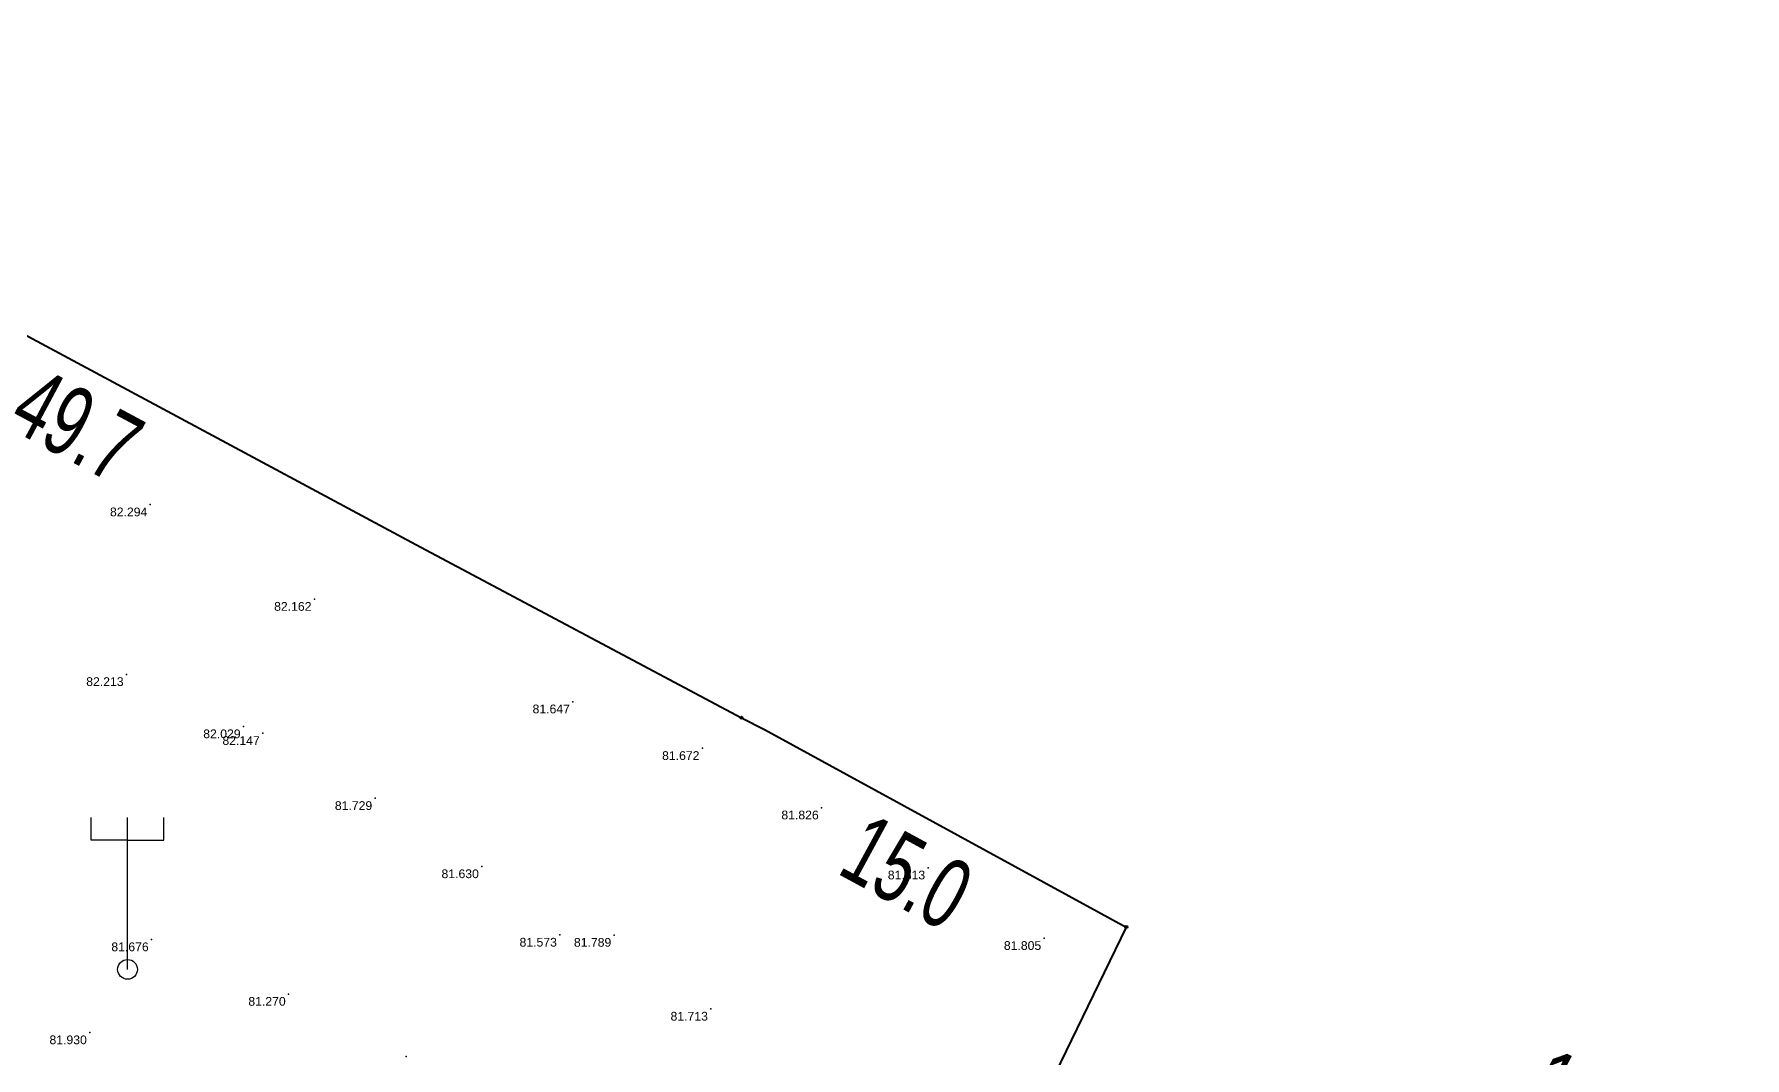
# Model space of a CAD drawing. Header units: millimetres. Extents: x 706139 to 707011, y 753722 to 954403.
# Drawn here: x 706868.5 to 706927.2, y 953887.4 to 953922.5 of the extents above; entities that cross this region are included whole.
import ezdxf
from ezdxf.enums import TextEntityAlignment as Align

# ---------------------------------------------------------------- set-up
doc = ezdxf.new("R2010")
doc.units = ezdxf.units.MM
doc.linetypes.add('SOLID_LINE', pattern=[0])
doc.layers.add('BD', color=1, linetype='Continuous', lineweight=40)
doc.layers.add('BD SYMBOL', color=7, linetype='Continuous', lineweight=30)
for name, color, linetype in [('dim', 7, 'Continuous'), ('EP SYMBOL', 7, 'Continuous'), ('Height', 7, 'Continuous')]:
    doc.layers.add(name, color=color, linetype=linetype)
doc.styles.add('DIM', font='ARIALN.TTF', dxfattribs={"width": 0.8, "height": 2.4})
doc.styles.get("Standard").update_dxf_attribs({"font": 'arial.ttf'})
doc.dimstyles.get("Standard").update_dxf_attribs({"dimtxt": 0.18, "dimasz": 0.18, "dimexe": 0.18, "dimexo": 0.0625, "dimgap": 0.09, "dimtad": 0, "dimtih": 1, "dimtoh": 1, "dimdec": 4, "dimzin": 0, "dimdsep": 46, "dimtxsty": 'Standard', "dimcen": 0.09, "dimadec": 0, "dimazin": 0, "dimtfac": 1, "dimtdec": 4, "dimtofl": 0, "dimtmove": 0, "dimatfit": 3, "dimfxl": 1, "dimtolj": 1, "dimtzin": 0, "dimarcsym": 0})

# ---------------------------------------------------------------- blocks, each defined once
blk = doc.blocks.new('BD')
at = {"linetype": 'ByBlock'}
for p, q in [((-0.037, -0.034), (0.037, 0.034)), ((-0.035, 0.035), (0.035, -0.035))]:
    blk.add_line(p, q, dxfattribs=at)
blk.add_circle((0, 0), 0.05)
blk.add_point((0, 0))
blk = doc.blocks.new('EP')
at = {"color": 6}
for p, q in [((-0.415, 1.477), (-0.415, 1.736)), ((0, 1.477), (0, 1.736)), ((0.415, 1.477), (0.415, 1.736)), ((0, 1.477), (-0.415, 1.477)), ((0, 0), (0, 1.477)), ((0, 1.477), (0.415, 1.477))]:
    blk.add_line(p, q, dxfattribs=at)
blk.add_circle((0, 0), 0.113, dxfattribs=at)
blk = doc.blocks.new('*D394')
at = {"layer": 'Defpoints', "color": 0, "transparency": 16777216}
for p in [(708164.537, 953857.739), (708163.606, 953855.964), (708176.004, 953849.461)]:
    blk.add_point(p, dxfattribs=at)
at = {"layer": 'dim', "color": 0, "transparency": 16777216, "insert": (708170.736, 953854.487), "char_height": 2.4, "attachment_point": 5, "rotation": 332.32209, "style": 'DIM'}
blk.add_mtext('\\A1;14.0', dxfattribs=at)
blk = doc.blocks.new('*D397')
at = {"layer": 'Defpoints', "color": 0, "transparency": 16777216}
for p in [(708154.781, 953860.643), (708156.42, 953859.847), (708147.388, 953845.42)]:
    blk.add_point(p, dxfattribs=at)
at = {"layer": 'dim', "color": 0, "transparency": 16777216, "insert": (708152.723, 953852.236), "char_height": 2.4, "attachment_point": 5, "rotation": 64.09662, "style": 'DIM'}
blk.add_mtext('\\A1;16.9', dxfattribs=at)
blk = doc.blocks.new('*D400')
at = {"layer": 'Defpoints', "color": 0, "transparency": 16777216}
for p in [(708097.79, 953891.277), (708141.576, 953867.822), (708140.663, 953866.117)]:
    blk.add_point(p, dxfattribs=at)
at = {"layer": 'dim', "color": 0, "transparency": 16777216, "insert": (708118.77, 953877.845), "char_height": 2.4, "attachment_point": 5, "rotation": 331.82323, "style": 'DIM'}
blk.add_mtext('\\A1;49.7', dxfattribs=at)
blk = doc.blocks.new('*D401')
at = {"layer": 'Defpoints', "color": 0, "transparency": 16777216}
for p in [(708141.576, 953867.822), (708154.781, 953860.643), (708153.852, 953858.935)]:
    blk.add_point(p, dxfattribs=at)
at = {"layer": 'dim', "color": 0, "transparency": 16777216, "insert": (708147.25, 953862.524), "char_height": 2.4, "attachment_point": 5, "rotation": 331.46894, "style": 'DIM'}
blk.add_mtext('\\A1;15.0', dxfattribs=at)
blk = doc.blocks.new('FGHFGH')
at = {"layer": 'BD'}
for p, q in [((708097.78974, 953891.2772), (708130.40374, 953873.7682)), ((708130.40374, 953873.7682), (708141.57574, 953867.8222)), ((708141.57574, 953867.8222), (708142.36874, 953867.4212)), ((708142.36874, 953867.4212), (708154.78074, 953860.6432)), ((708154.78074, 953860.6432), (708147.38774, 953845.4202))]:
    blk.add_line(p, q, dxfattribs=at)
at = {"layer": 'BD SYMBOL'}
for p in [(708141.57574, 953867.8222, 82.606), (708154.78074, 953860.6432, 82.897)]:
    blk.add_blockref('BD', p, dxfattribs=at)
at = {"layer": 'EP SYMBOL', "xscale": 3, "yscale": 3, "zscale": 3}
blk.add_blockref('EP', (708120.50774, 953859.1882, 81.981), dxfattribs=at)
at = {"layer": 'dim'}
for p1, p2, distance, picture, middle in [((708097.78974, 953891.2772), (708141.57574, 953867.8222), -1.93399, '*D400', (708118.76952, 953877.8449)), ((708141.57574, 953867.8222), (708154.78074, 953860.6432), -1.94437, '*D401', (708147.24954, 953862.52446)), ((708147.38774, 953845.4202), (708154.78074, 953860.6432), -1.82211, '*D397', (708152.72328, 953852.23571)), ((708176.00374, 953849.4612), (708163.60574, 953855.9642), -2.00408, '*D394', (708170.73564, 953854.48747))]:
    dim = blk.add_aligned_dim(p1=p1, p2=p2, distance=distance, dimstyle='Standard', dxfattribs=at)
    dim.commit()
    dim.dimension.update_dxf_attribs({"geometry": picture, "text_midpoint": middle})

msp = doc.modelspace()

# ---------------------------------------------------------------- linework, layer by layer
at = {"color": 0, "linetype": 'SOLID_LINE'}
for p in [(706872.4661, 953906.3509, 82.2941), (706872.4661, 953906.3509, 82.2941), (706878.0988, 953903.1093, 82.1618), (706878.0988, 953903.1093, 82.1618), (706871.6514, 953900.5289, 82.2128), (706871.6514, 953900.5289, 82.2128), (706886.9677, 953899.591, 81.6474), (706886.9677, 953899.591, 81.6474), (706875.6669, 953898.7376, 82.0289), (706875.6669, 953898.7376, 82.0289), (706876.3247, 953898.5066, 82.1471), (706876.3247, 953898.5066, 82.1471), (706891.4122, 953897.9911, 81.6724), (706891.4122, 953897.9911, 81.6724), (706880.1831, 953896.2754, 81.7291), (706880.1831, 953896.2754, 81.7291), (706895.5053, 953895.952, 81.8258), (706895.5053, 953895.952, 81.8258), (706883.8427, 953893.9358, 81.6296), (706883.8427, 953893.9358, 81.6296), (706899.1574, 953893.8928, 81.813), (706899.1574, 953893.8928, 81.813), (706872.5134, 953891.4278, 81.6755), (706872.5134, 953891.4278, 81.6755), (706886.5203, 953891.5865, 81.5727), (706886.5203, 953891.5865, 81.5727), (706888.3864, 953891.5826, 81.7893), (706888.3864, 953891.5826, 81.7893), (706903.1402, 953891.4732, 81.805), (706903.1402, 953891.4732, 81.805), (706877.2145, 953889.5578, 81.27), (706877.2145, 953889.5578, 81.27), (706891.7024, 953889.0474, 81.7131), (706891.7024, 953889.0474, 81.7131), (706870.3903, 953888.2374, 81.93), (706870.3903, 953888.2374, 81.93), (706881.2521, 953887.4196, 81.6058), (706881.2521, 953887.4196, 81.6058)]:
    msp.add_point(p, dxfattribs=at)

# ---------------------------------------------------------------- block references
msp.add_blockref('FGHFGH', (-1248.8207, 31.2158))

# ---------------------------------------------------------------- texts
at = {"layer": 'Height', "color": 4, "linetype": 'SOLID_LINE'}
for s, p in [('82.294', (706872.3661, 953906.2509, 82.2941)), ('82.294', (706872.3661, 953906.2509, 82.2941)), ('82.162', (706877.9988, 953903.0093, 82.1618)), ('82.162', (706877.9988, 953903.0093, 82.1618)), ('82.213', (706871.5514, 953900.4289, 82.2128)), ('82.213', (706871.5514, 953900.4289, 82.2128)), ('81.647', (706886.8677, 953899.491, 81.6474)), ('81.647', (706886.8677, 953899.491, 81.6474)), ('82.029', (706875.5669, 953898.6376, 82.0289)), ('82.029', (706875.5669, 953898.6376, 82.0289)), ('82.147', (706876.2247, 953898.4066, 82.1471)), ('82.147', (706876.2247, 953898.4066, 82.1471)), ('81.672', (706891.3122, 953897.8911, 81.6724)), ('81.672', (706891.3122, 953897.8911, 81.6724)), ('81.729', (706880.0831, 953896.1754, 81.7291)), ('81.729', (706880.0831, 953896.1754, 81.7291)), ('81.826', (706895.4053, 953895.852, 81.8258)), ('81.826', (706895.4053, 953895.852, 81.8258)), ('81.630', (706883.7427, 953893.8358, 81.6296)), ('81.630', (706883.7427, 953893.8358, 81.6296)), ('81.813', (706899.0574, 953893.7928, 81.813)), ('81.813', (706899.0574, 953893.7928, 81.813)), ('81.676', (706872.4134, 953891.3278, 81.6755)), ('81.676', (706872.4134, 953891.3278, 81.6755)), ('81.573', (706886.4203, 953891.4865, 81.5727)), ('81.573', (706886.4203, 953891.4865, 81.5727)), ('81.789', (706888.2864, 953891.4826, 81.7893)), ('81.789', (706888.2864, 953891.4826, 81.7893)), ('81.805', (706903.0402, 953891.3732, 81.805)), ('81.805', (706903.0402, 953891.3732, 81.805)), ('81.270', (706877.1145, 953889.4578, 81.27)), ('81.270', (706877.1145, 953889.4578, 81.27)), ('81.713', (706891.6024, 953888.9474, 81.7131)), ('81.713', (706891.6024, 953888.9474, 81.7131)), ('81.930', (706870.2903, 953888.1374, 81.93)), ('81.930', (706870.2903, 953888.1374, 81.93))]:
    msp.add_text(s, height=0.3, dxfattribs=at).set_placement(p, align=Align.TOP_RIGHT)

doc.saveas('drawing.dxf')
